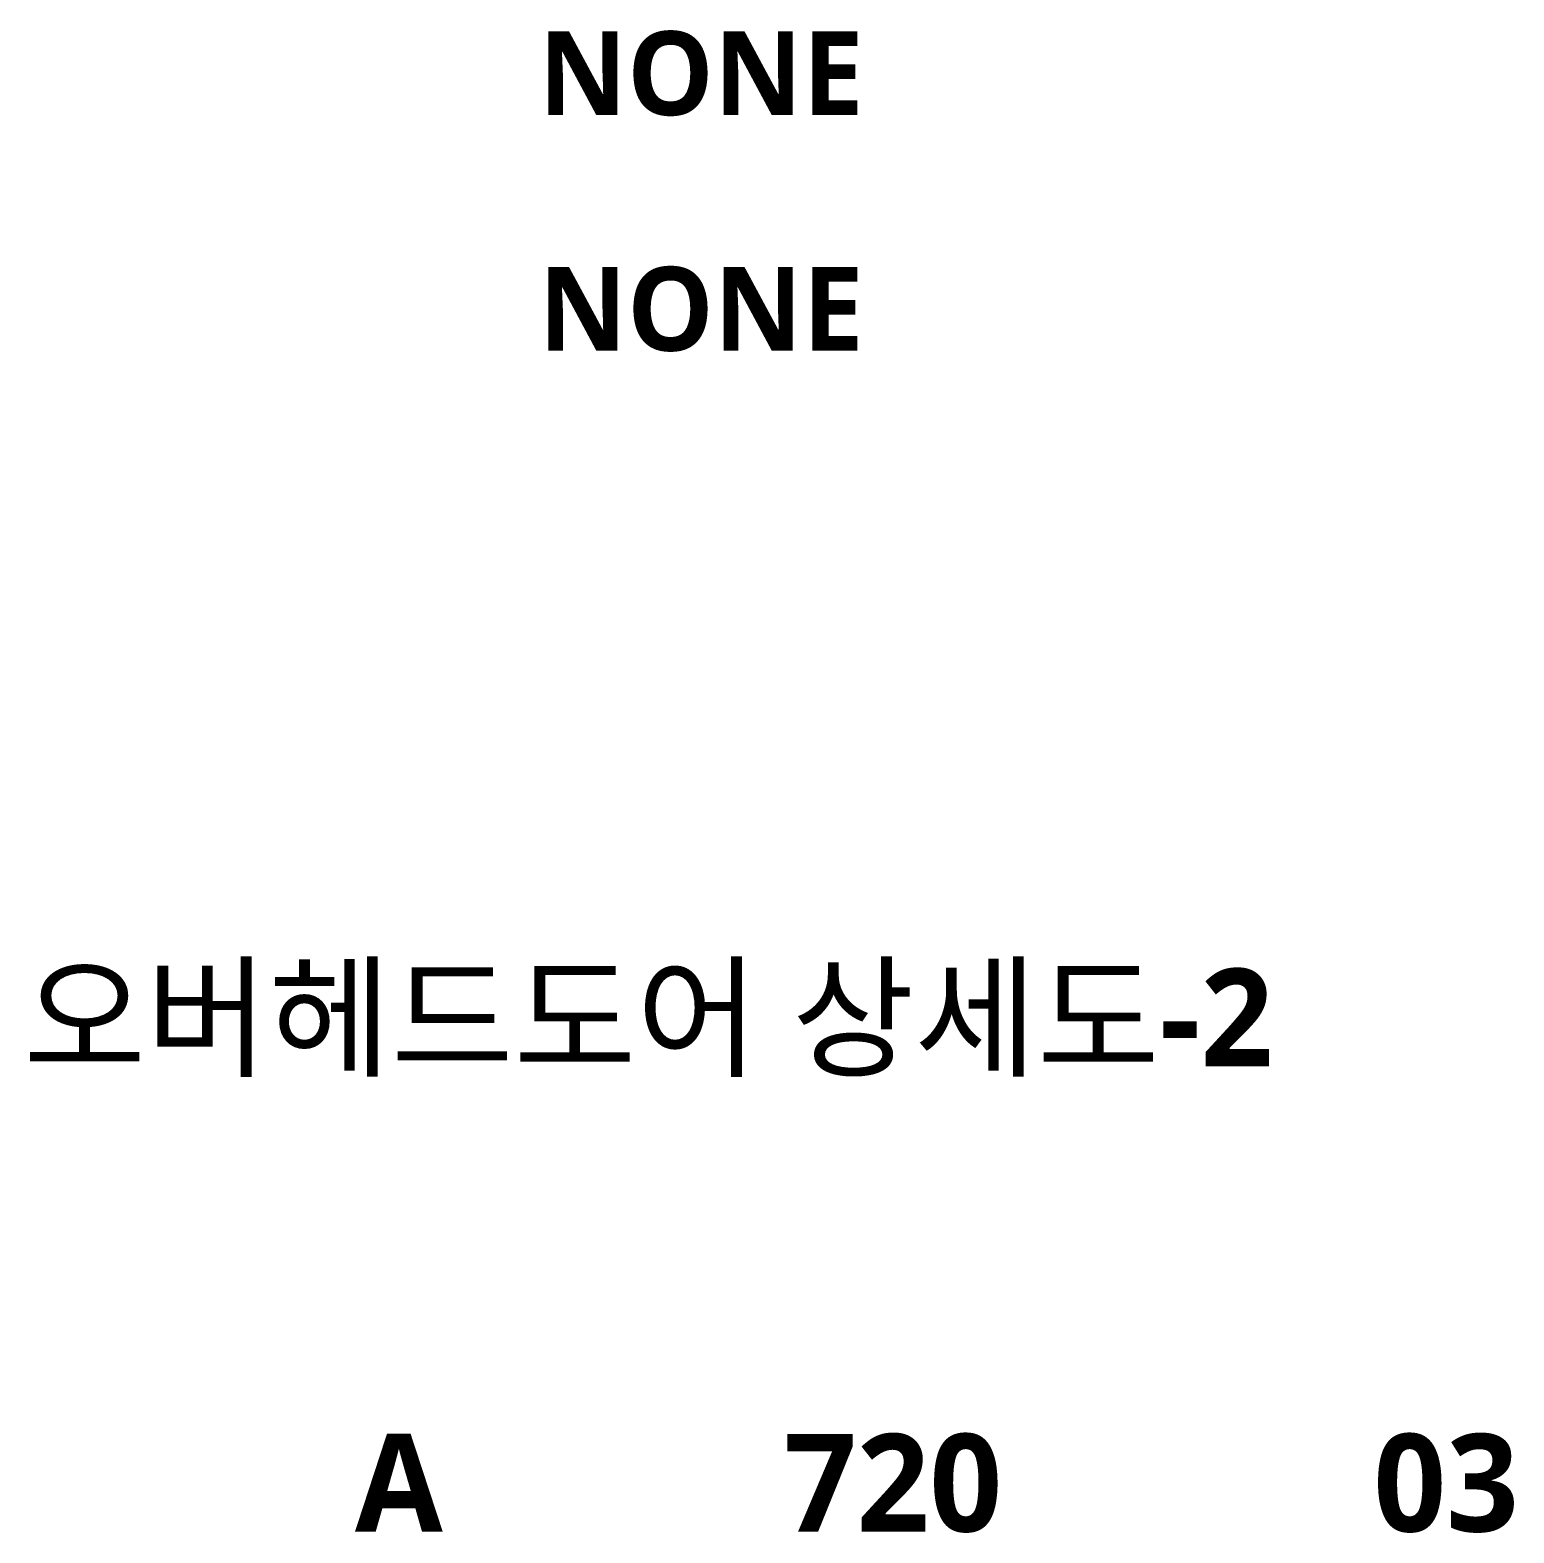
# Model space of a CAD drawing. Header units: millimetres. Extents: x 909 to 159266, y 137 to 21462.
# Drawn here: x 47802 to 49397, y 764 to 2380 of the extents above; entities that cross this region are included whole.
import ezdxf
from ezdxf.enums import TextEntityAlignment as Align

# ---------------------------------------------------------------- set-up
doc = ezdxf.new("R2010")
doc.units = ezdxf.units.MM
doc.header["$LTSCALE"] = 50
doc.header["$MEASUREMENT"] = 0
doc.layers.add('A-ANNO-TITL', color=7, linetype='Continuous')
doc.styles.add('SH_대대리576', font='')
doc.styles.get('SH_대대리576').set_extended_font_data('NanumGothic', bold=True)

msp = doc.modelspace()

# ---------------------------------------------------------------- texts
at = {"layer": 'A-ANNO-TITL', "style": 'SH_대대리576'}
for s, height, p in [('NONE', 90, (48523.6, 2333.3)), ('NONE', 90, (48523.6, 2080)), ('오버헤드도어 상세도-2', 105, (48467, 1319.2)), ('A', 105, (48198.8, 818.1)), ('720', 105, (48730.1, 818.1)), ('03', 105, (49324.7, 818.1))]:
    msp.add_text(s, height=height, dxfattribs=at).set_placement(p, align=Align.MIDDLE)

doc.saveas('drawing.dxf')
